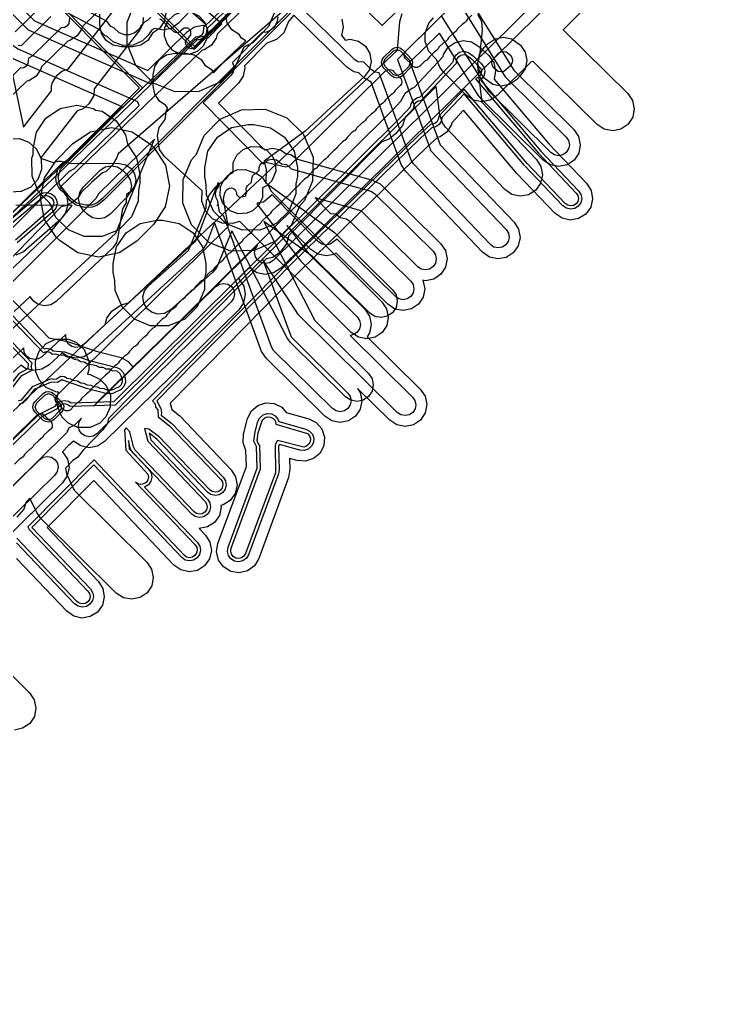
# Model space of a CAD drawing. Header units: metres. Extents: x -2677 to -840, y 169 to 1487.
# Drawn here: x -1983.1 to -1919.6, y 491.1 to 580.5 of the extents above; entities that cross this region are included whole.
import ezdxf

# ---------------------------------------------------------------- set-up
doc = ezdxf.new("R2010")
doc.units = ezdxf.units.M
for name, color, linetype in [('AI_GREENING_EXCLUSIONS', 1, 'Continuous'), ('AI_GREENING_LAWN', 82, 'Continuous'), ('AI_GREENING_REJECTED', 6, 'Continuous')]:
    doc.layers.add(name, color=color, linetype=linetype)

msp = doc.modelspace()

# ---------------------------------------------------------------- linework, layer by layer
at = {"layer": 'AI_GREENING_EXCLUSIONS'}
for points in [[(-1979.002, 589.709), (-1967.029, 577.763), (-1933.198, 611.252)], [(-1978.86, 589.851), (-1967.028, 578.045), (-1933.345, 611.388)], [(-1931.333, 608.019), (-1975.357, 563.907), (-1975.923, 563.45), (-1976.421, 563.265), (-1977.057, 563.241), (-1977.893, 563.454), (-1978.487, 563.879), (-1978.97, 564.535), (-1979.289, 564.797), (-1979.533, 565.125), (-1979.691, 565.507), (-1979.753, 565.918), (-1979.577, 566.711), (-1979.278, 567.137), (-1978.739, 567.559), (-1972.079, 574.243), (-1982.123, 584.423)], [(-1931.47, 608.165), (-1975.484, 564.062), (-1975.992, 563.638), (-1976.491, 563.452), (-1977.019, 563.438), (-1977.825, 563.642), (-1978.363, 564.035), (-1979.421, 565.345), (-1979.551, 566.059), (-1979.332, 566.742), (-1971.797, 574.243), (-1981.987, 584.57)], [(-1919.647, 597.884), (-1959.785, 558.368), (-1960.111, 558.154), (-1960.495, 558.081), (-1960.877, 558.161), (-1961.199, 558.38), (-1961.413, 558.706), (-1961.486, 559.09), (-1961.406, 559.472), (-1961.192, 559.787), (-1975.871, 545.424), (-1976.271, 544.962), (-1965.039, 555.972), (-1964.712, 556.186), (-1964.329, 556.258), (-1963.947, 556.178), (-1963.625, 555.958), (-1963.411, 555.631), (-1963.339, 555.248), (-1963.419, 554.866), (-1963.639, 554.544), (-1975.995, 542.432), (-1976.322, 542.218), (-1976.705, 542.146), (-1977.087, 542.226), (-1977.409, 542.446), (-1977.623, 542.773), (-1977.695, 543.156), (-1977.615, 543.538), (-1977.401, 543.852), (-1978.06, 543.204), (-1978.532, 542.962), (-1978.778, 542.512), (-1988.712, 532.741), (-1981.25, 540.058), (-1980.924, 540.272), (-1980.54, 540.344), (-1980.158, 540.264), (-1979.836, 540.044), (-1979.622, 539.718), (-1979.55, 539.334), (-1979.63, 538.952), (-1979.85, 538.63), (-1995.28, 523.502)], [(-1919.811, 596.322), (-1959.084, 557.654), (-1959.737, 557.227), (-1960.504, 557.081), (-1961.268, 557.24), (-1961.92, 557.69), (-1962.064, 557.595), (-1962.965, 556.695), (-1962.484, 556.005), (-1962.339, 555.238), (-1962.499, 554.474), (-1962.939, 553.83), (-1975.295, 541.718), (-1975.948, 541.291), (-1976.715, 541.146), (-1977.479, 541.306), (-1978.126, 541.75), (-1978.631, 541.324), (-1979.138, 540.755), (-1978.695, 540.091), (-1978.55, 539.324), (-1978.71, 538.56), (-1979.15, 537.916), (-1994.58, 522.788)], [(-1997.91, 593.345), (-1985.058, 580.4), (-1984.885, 580.191), (-1984.655, 579.653), (-1982.753, 570.623), (-1980.161, 573.972), (-1980.157, 574.409), (-1980.066, 574.726), (-1979.643, 575.396), (-1979.201, 575.78), (-1978.62, 575.964), (-1974.403, 581.414)], [(-1994.893, 593.661), (-1981.736, 580.409), (-1971.294, 575.816), (-1967.65, 579.406), (-1966.998, 579.834), (-1966.232, 579.981), (-1966.078, 579.949), (-1965.959, 580.069), (-1967.423, 581.312), (-1968.485, 580.169), (-1969.112, 579.717), (-1969.878, 579.536), (-1970.687, 579.687), (-1970.974, 579.504), (-1971.262, 579.081), (-1971.802, 578.541), (-1972.658, 578.149), (-1973.613, 578.116), (-1974.499, 578.451), (-1975.047, 578.956), (-1975.272, 579.054), (-1975.794, 579.596), (-1983.245, 583.536)], [(-1995.603, 592.956), (-1982.312, 579.57), (-1971.076, 574.628), (-1966.949, 578.693), (-1966.623, 578.908), (-1966.239, 578.981), (-1965.768, 578.841), (-1964.487, 580.134), (-1967.504, 582.694)], [(-2062.242, 483.567), (-2045.316, 500.717), (-2038.667, 507.263), (-2033.173, 512.82), (-2032.534, 513.273), (-2016.89, 528.456), (-2017.394, 528.707), (-2017.612, 529.03), (-2017.69, 529.413), (-2017.615, 529.796), (-2017.4, 530.121), (-2011.796, 535.769), (-2011.245, 536.052), (-2008.654, 536.468), (-1980.938, 564.167), (-1978.512, 566.565), (-1978.049, 566.806), (-1972.108, 572.596), (-1972.216, 572.944), (-1983.291, 577.815), (-1983.598, 578.026), (-1997.022, 591.547)], [(-2062.953, 484.27), (-2046.017, 501.43), (-2039.374, 507.971), (-2033.884, 513.523), (-2033.115, 514.109), (-2018.374, 528.406), (-2018.535, 528.644), (-2018.69, 529.409), (-2018.541, 530.175), (-2018.11, 530.825), (-2012.506, 536.473), (-2011.859, 536.91), (-2011.403, 537.04), (-2009.125, 537.405), (-1981.641, 564.878), (-1979.215, 567.276), (-1978.558, 567.707), (-1973.655, 572.485), (-1983.694, 576.9), (-1984.308, 577.321), (-1997.732, 590.843)], [(-1922.081, 590.602), (-1933.103, 579.57), (-1927.163, 573.702), (-1926.725, 573.056), (-1926.568, 572.291), (-1926.716, 571.525), (-1927.146, 570.874), (-1927.792, 570.436), (-1928.556, 570.279), (-1929.323, 570.427), (-1929.974, 570.856), (-1935.825, 576.637), (-1936.008, 576.662), (-1939.172, 573.522), (-1939.823, 573.093), (-1940.59, 572.946), (-1941.354, 573.104), (-1942, 573.542), (-1944.106, 575.678), (-1944.453, 576.127), (-1944.755, 576.827), (-1945.458, 577.564), (-1945.799, 578.481), (-1945.799, 579.273), (-1945.458, 580.19), (-1945.021, 580.678)], [(-1949.784, 589.178), (-1974.039, 568.178), (-1974.179, 567.764), (-1974.594, 567.107), (-1975.144, 566.553), (-1975.48, 566.413), (-1976.488, 565.525), (-1977.399, 564.632), (-1977.686, 564.137), (-1978.306, 563.664), (-1978.888, 563.385), (-1979.26, 563.308), (-1999.317, 542.675)], [(-1949.784, 589.178), (-1974.039, 568.178), (-1974.179, 567.764), (-1974.594, 567.107), (-1975.144, 566.553), (-1975.48, 566.413), (-1976.488, 565.525), (-1977.399, 564.632), (-1977.686, 564.137), (-1978.306, 563.664), (-1978.888, 563.385), (-1979.26, 563.308), (-1999.317, 542.675)], [(-1955.154, 585.229), (-1949.767, 579.953), (-1945.552, 584.101)], [(-1961.002, 584.797), (-1966.19, 579.78), (-1966.212, 579.316), (-1966.368, 579.092), (-1966.598, 578.944), (-1966.919, 578.907), (-1979.077, 567.173), (-1984.908, 561.67)], [(-1960.795, 584.58), (-1965.871, 579.67), (-1965.937, 579.197), (-1966.16, 578.876), (-1966.488, 578.665), (-1966.796, 578.61), (-1978.869, 566.957), (-1984.262, 561.867), (-1981.314, 564.376), (-1980.976, 564.57), (-1980.589, 564.62), (-1980.212, 564.519), (-1979.903, 564.28), (-1979.708, 563.942), (-1979.658, 563.555), (-1979.76, 563.179), (-1979.998, 562.869), (-1983.314, 559.98)], [(-1971.026, 580.737), (-1971.296, 580.467), (-1971.583, 580.313), (-1971.921, 579.965), (-1972.091, 579.64), (-1972.494, 579.28), (-1973.019, 579.096), (-1973.415, 579.096), (-1973.94, 579.28), (-1974.418, 579.752), (-1974.701, 579.875), (-1975.039, 580.328), (-1983.019, 584.6)], [(-1960.105, 583.856), (-1964.938, 579.178), (-1965.02, 578.798), (-1965.465, 578.157), (-1966.122, 577.735), (-1966.295, 577.703), (-1979.371, 565.109), (-1979.15, 564.938), (-1978.761, 564.262), (-1978.661, 563.488), (-1978.864, 562.734), (-1979.34, 562.116), (-1982.731, 559.167), (-1983.442, 558.845)], [(-1941.75, 582.444), (-1937.644, 575.868), (-1932.125, 570.416), (-1931.688, 569.77), (-1931.531, 569.006), (-1931.679, 568.239), (-1932.108, 567.588), (-1932.755, 567.15), (-1933.519, 566.994), (-1934.285, 567.141), (-1934.937, 567.571), (-1940.622, 573.187), (-1940.913, 573.551), (-1944.48, 579.264), (-1947.196, 576.591), (-1944.406, 568.995), (-1937.626, 561.889), (-1937.208, 561.23), (-1937.074, 560.462), (-1937.244, 559.7), (-1937.693, 559.062), (-1938.352, 558.644), (-1939.121, 558.509), (-1939.882, 558.68), (-1940.521, 559.128), (-1947.61, 566.56), (-1948.005, 567.194), (-1950.779, 574.742), (-1951.436, 575.169), (-1951.889, 575.612), (-1952.352, 575.699), (-1953.005, 576.125), (-1957.881, 580.902), (-1958.383, 580.33), (-1958.808, 579.297), (-1959.481, 578.667), (-1960.36, 578.333), (-1962.411, 576.262), (-1962.373, 576.064), (-1962.531, 575.3), (-1962.97, 574.654), (-1964.812, 572.839), (-1960.576, 568.544), (-1959.854, 568.682), (-1959.096, 568.527), (-1958.576, 568.177), (-1958.168, 568.095), (-1957.543, 567.677), (-1950.631, 565.746), (-1949.934, 565.393), (-1944.375, 559.919), (-1943.938, 559.273), (-1943.781, 558.509), (-1943.929, 557.742), (-1944.358, 557.091), (-1945.004, 556.653), (-1945.769, 556.497), (-1946.001, 556.541), (-1945.835, 555.763), (-1945.983, 554.997), (-1946.412, 554.346), (-1947.058, 553.908), (-1947.823, 553.751), (-1948.589, 553.899), (-1949.241, 554.329), (-1953.991, 559.022), (-1954.146, 558.92), (-1954.912, 558.773), (-1955.676, 558.931), (-1956.322, 559.369), (-1958.509, 561.587), (-1956.509, 558.981), (-1951.353, 553.887), (-1950.916, 553.241), (-1950.759, 552.477), (-1950.906, 551.711), (-1951.144, 551.35), (-1946.252, 546.516), (-1945.815, 545.87), (-1945.658, 545.106), (-1945.806, 544.339), (-1946.235, 543.688), (-1946.881, 543.25), (-1947.646, 543.094), (-1948.412, 543.241), (-1949.064, 543.671), (-1952.008, 546.58), (-1951.773, 546.233), (-1951.616, 545.469), (-1951.764, 544.702), (-1952.194, 544.051), (-1952.84, 543.613), (-1953.604, 543.457), (-1954.371, 543.604), (-1955.022, 544.034), (-1960.405, 549.352), (-1960.842, 549.998), (-1965.176, 561.839), (-1965.916, 559.893), (-1966.274, 559.363), (-1976.532, 549.895), (-1977.198, 549.488), (-1977.969, 549.367), (-1978.728, 549.55), (-1979.18, 549.88), (-1980.375, 548.778), (-1981.041, 548.371), (-1981.812, 548.25), (-1982.57, 548.433), (-1982.983, 548.734), (-1986.043, 545.912)], [(-1974.896, 582.23), (-1977.326, 579.866), (-1977.372, 579.646), (-1977.813, 579.001), (-1978.466, 578.575), (-1978.665, 578.537), (-1981.095, 576.173), (-1981.142, 575.953), (-1981.582, 575.308), (-1982.235, 574.881), (-1982.435, 574.844), (-1984.873, 572.476)], [(-1983.521, 579.379), (-1981.091, 581.743)], [(-1959.448, 581.686), (-1960.204, 579.88), (-1961.661, 578.371), (-1962.479, 577.988), (-1963.302, 576.119), (-1964.652, 574.769), (-1966.617, 573.906), (-1968.79, 573.867), (-1970.791, 574.662), (-1972.407, 576.278), (-1973.202, 578.279), (-1973.202, 580.257), (-1972.407, 582.258)], [(-1942.77, 582.19), (-1938.43, 575.239), (-1932.828, 569.705), (-1932.609, 569.382), (-1932.531, 569), (-1932.605, 568.616), (-1932.82, 568.291), (-1933.143, 568.072), (-1933.525, 567.994), (-1933.908, 568.067), (-1934.234, 568.282), (-1939.919, 573.899), (-1944.292, 580.851), (-1948.357, 576.851), (-1945.273, 568.456), (-1938.35, 561.199), (-1938.141, 560.87), (-1938.074, 560.485), (-1938.159, 560.104), (-1938.383, 559.785), (-1938.713, 559.576), (-1939.097, 559.509), (-1939.478, 559.594), (-1939.797, 559.819), (-1946.875, 567.238), (-1947.079, 567.571), (-1950.029, 575.6), (-1950.41, 575.671), (-1950.737, 575.884), (-1951.453, 576.584), (-1951.979, 576.626), (-1952.305, 576.84), (-1957.96, 582.383)], [(-2001.362, 527.887), (-1975.217, 552.459), (-1975.077, 553.064), (-1974.623, 553.699), (-1973.749, 554.292), (-1973.079, 554.469), (-1948.359, 577.701), (-1948.134, 580.319), (-1947.905, 581.065)], [(-1959.363, 580.761), (-1959.396, 580.351), (-1959.637, 579.856), (-1960.04, 579.496), (-1960.402, 579.345), (-1960.798, 579.312), (-1963.519, 576.565), (-1963.373, 576.071), (-1963.452, 575.689), (-1963.671, 575.367), (-1966.227, 572.849), (-1960.71, 567.255), (-1960.244, 567.609), (-1959.861, 567.682), (-1959.482, 567.605), (-1959.022, 567.249), (-1958.552, 567.172), (-1958.125, 566.801), (-1950.792, 564.746), (-1950.466, 564.531), (-1945.078, 559.208), (-1944.859, 558.885), (-1944.781, 558.503), (-1944.855, 558.119), (-1945.07, 557.794), (-1945.393, 557.575), (-1945.775, 557.496), (-1946.158, 557.57), (-1946.484, 557.785), (-1951.687, 562.926), (-1955.928, 564.11), (-1954.507, 562.67), (-1954.055, 562.638), (-1953.594, 562.311), (-1953.039, 562.191), (-1952.713, 561.976), (-1947.132, 556.463), (-1946.913, 556.14), (-1946.835, 555.757), (-1946.909, 555.374), (-1947.124, 555.049), (-1947.447, 554.83), (-1947.829, 554.751), (-1948.212, 554.825), (-1948.538, 555.04), (-1953.896, 560.334), (-1954.522, 559.847), (-1954.905, 559.773), (-1955.287, 559.852), (-1955.61, 560.071), (-1959.88, 564.401), (-1960.676, 563.718), (-1961.126, 563.657), (-1961.284, 563.559), (-1957.26, 558.318), (-1952.056, 553.176), (-1951.837, 552.853), (-1951.759, 552.471), (-1951.833, 552.088), (-1952.047, 551.762), (-1952.37, 551.543), (-1952.696, 551.476), (-1946.955, 545.805), (-1946.736, 545.482), (-1946.658, 545.1), (-1946.732, 544.716), (-1946.947, 544.391), (-1947.27, 544.172), (-1947.652, 544.094), (-1948.035, 544.167), (-1948.361, 544.382), (-1957.455, 553.367), (-1960.72, 558.429), (-1958.136, 551.328), (-1952.914, 546.168), (-1952.695, 545.845), (-1952.616, 545.463), (-1952.69, 545.079), (-1952.905, 544.754), (-1953.228, 544.535), (-1953.61, 544.457), (-1953.994, 544.53), (-1954.319, 544.745), (-1959.736, 550.099), (-1959.939, 550.433), (-1964.304, 562.431), (-1964.707, 562.828), (-1964.86, 563.816), (-1965.032, 564.109), (-1965.086, 564.495), (-1964.987, 564.873), (-1964.779, 565.148), (-1964.71, 565.386), (-1964.851, 565.529), (-1966.796, 560.379), (-1967.003, 560.048), (-1977.21, 550.63), (-1977.543, 550.427), (-1977.929, 550.366), (-1978.308, 550.457), (-1978.623, 550.687), (-1978.827, 551.02), (-1978.855, 551.54), (-1981.053, 549.513), (-1981.386, 549.31), (-1981.771, 549.249), (-1982.15, 549.341), (-1982.466, 549.57), (-1982.669, 549.903), (-1982.718, 550.339), (-1986.721, 546.647)], [(-1978.51, 580.662), (-1978.568, 580.156), (-1978.722, 579.93), (-1978.951, 579.781), (-1979.29, 579.745), (-1981.952, 577.137), (-1982.279, 576.969), (-1982.338, 576.462), (-1982.492, 576.237), (-1982.72, 576.087), (-1983.059, 576.052), (-1985.725, 573.443)], [(-1971.729, 580.686), (-1971.77, 580.102), (-1972.031, 579.578), (-1976.242, 574.135), (-1976.272, 573.519), (-1976.722, 572.75), (-1977.246, 572.304), (-1977.803, 572.118), (-1981.165, 567.773), (-1980.009, 567.359), (-1979.593, 567.49), (-1979.263, 567.502), (-1978.493, 567.306), (-1973.902, 567.271), (-1973.329, 567.153), (-1972.844, 566.824), (-1972.523, 566.335), (-1972.413, 565.76), (-1972.532, 565.187), (-1972.86, 564.703), (-1973.265, 564.437), (-1973.299, 563.695), (-1973.636, 563.122), (-1974.087, 560.373), (-1974.197, 560.006), (-1974.535, 559.528), (-1979.744, 554.588), (-1980.239, 554.276), (-1980.816, 554.177), (-1981.387, 554.306), (-1981.865, 554.644), (-1982.125, 555.057), (-1983.6, 553.658)], [(-1940.995, 581.009), (-1940.631, 580.319), (-1940.558, 579.545), (-1940.808, 577.137), (-1941.02, 576.45), (-1940.577, 572.906), (-1935.565, 567.652), (-1935.147, 566.993), (-1935.012, 566.224), (-1935.183, 565.463), (-1935.631, 564.824), (-1936.29, 564.406), (-1937.059, 564.272), (-1937.82, 564.442), (-1938.459, 564.891), (-1943.927, 570.622), (-1944.219, 571.014), (-1944.465, 571.755), (-1944.789, 574.349), (-1947.667, 571.436), (-1947.871, 570.768), (-1948.514, 570.017), (-1949.106, 569.509), (-1949.792, 569.284), (-1958.327, 560.645), (-1958.55, 559.903), (-1959.17, 559.079), (-1959.817, 558.641), (-1960.43, 558.515), (-1974.93, 543.836), (-1975.017, 543.407), (-1975.432, 542.782), (-1977.256, 540.916), (-1977.782, 540.238), (-1978.189, 539.962), (-1978.865, 539.27), (-1978.794, 538.73), (-1978.073, 537.23), (-1971.395, 530.632), (-1970.957, 529.986), (-1970.801, 529.222), (-1970.948, 528.455), (-1971.378, 527.804), (-1972.024, 527.367), (-1972.788, 527.21), (-1973.555, 527.357), (-1974.206, 527.787), (-1981.131, 534.628), (-1981.527, 535.184), (-1982.166, 536.511), (-1982.497, 536.176), (-1982.701, 535.508), (-1983.344, 534.757)], [(-1983.235, 578.136), (-1982.896, 578.172), (-1980.234, 580.78)], [(-1969.652, 581.093), (-1969.804, 580.328), (-1970.238, 579.679), (-1970.863, 579.261), (-1971.303, 578.582), (-1971.952, 578.148), (-1972.717, 577.996), (-1973.717, 577.996), (-1974.482, 578.148), (-1975.131, 578.582), (-1975.565, 579.231), (-1975.717, 579.996), (-1975.717, 580.996)], [(-1953.468, 580.558), (-1953.336, 579.789), (-1953.499, 579.069), (-1953.169, 578.631), (-1952.684, 578.707), (-1951.926, 578.524), (-1951.295, 578.065), (-1950.888, 577.399), (-1950.767, 576.628), (-1950.95, 575.87), (-1951.409, 575.239), (-1956.833, 570.236), (-1960.602, 567.498), (-1960.422, 566.692), (-1960.456, 565.521), (-1960.307, 565.392), (-1959.97, 564.719), (-1949.784, 554.571), (-1949.347, 553.924), (-1949.19, 553.16), (-1949.338, 552.394), (-1949.767, 551.742), (-1950.413, 551.305), (-1951.178, 551.148), (-1951.944, 551.295), (-1952.595, 551.725), (-1962.808, 561.9), (-1962.912, 561.953), (-1963.492, 561.753), (-1964.478, 561.792), (-1965.36, 562.201), (-1966.007, 562.9), (-1966.348, 563.817), (-1966.319, 564.753), (-1969.779, 567.916), (-1970.221, 568.559), (-1970.426, 569.832), (-1970.265, 570.596), (-1969.725, 571.337), (-1969.573, 572.174), (-1969.573, 572.174), (-1969.464, 572.337), (-1969.656, 572.623), (-1970.237, 573.012), (-1970.671, 573.661), (-1970.823, 574.426), (-1970.823, 575.426), (-1970.671, 576.191), (-1970.237, 576.84), (-1969.588, 577.274), (-1968.823, 577.426), (-1967.823, 577.426), (-1967.058, 577.274), (-1966.409, 576.84), (-1966.068, 576.331), (-1965.487, 575.942), (-1965.26, 575.603), (-1964.069, 576.879), (-1962.307, 578.55), (-1962.677, 578.798), (-1962.897, 579.127), (-1963.568, 579.565), (-1964.002, 580.214), (-1964.154, 580.979)], [(-1984.852, 555.871), (-1980.418, 551.253), (-1978.689, 550.92), (-1976.043, 550.023), (-1973.753, 549.451), (-1973.116, 549.08), (-1972.669, 548.531), (-1948.774, 572.21), (-1948.046, 573.003), (-1947.614, 573.784), (-1946.979, 574.238), (-1946.807, 574.277), (-1944.133, 577.125), (-1944.104, 577.299), (-1943.691, 577.961), (-1943.056, 578.415), (-1942.296, 578.591), (-1941.526, 578.463), (-1940.864, 578.05), (-1939.953, 577.194), (-1939.499, 576.559), (-1939.323, 575.799), (-1939.45, 575.036), (-1934.42, 569.082), (-1930.959, 565.454), (-1930.541, 564.796), (-1930.407, 564.027), (-1930.577, 563.265), (-1931.026, 562.627), (-1931.685, 562.209), (-1932.454, 562.074), (-1933.215, 562.245), (-1933.854, 562.693), (-1937.356, 566.365), (-1942.267, 572.173), (-1943.345, 571.025), (-1943.374, 570.852), (-1943.787, 570.19), (-1944.422, 569.736), (-1944.664, 569.68), (-1945.534, 568.899), (-1957.296, 557.416), (-1969.262, 545.246), (-1969.089, 544.648), (-1968.361, 544.063), (-1963.651, 539.127), (-1963.233, 538.468), (-1963.099, 537.699), (-1963.269, 536.937), (-1963.718, 536.299), (-1964.377, 535.881), (-1964.578, 535.846), (-1964.548, 535.676), (-1964.719, 534.914), (-1965.167, 534.276), (-1965.826, 533.858), (-1966.594, 533.724), (-1966.013, 533.115), (-1965.594, 532.456), (-1965.46, 531.687), (-1965.63, 530.926), (-1966.079, 530.287), (-1966.738, 529.869), (-1967.507, 529.735), (-1968.268, 529.905), (-1968.907, 530.354), (-1976.282, 538.141), (-1980.572, 533.798), (-1975.868, 528.867), (-1975.45, 528.209), (-1975.316, 527.44), (-1975.486, 526.678), (-1975.935, 526.04), (-1976.594, 525.622), (-1977.363, 525.487), (-1978.124, 525.658), (-1978.763, 526.106), (-1983.39, 530.957)], [(-1984.722, 540.876), (-1981.308, 544.215), (-1979.821, 544.972), (-1979.692, 545.181), (-1979.374, 545.409), (-1978.994, 545.497), (-1978.609, 545.434), (-1978.343, 545.269), (-1974.402, 545.399), (-1948.069, 571.5), (-1947.136, 572.498), (-1947.091, 572.768), (-1946.885, 573.099), (-1946.567, 573.326), (-1946.262, 573.397), (-1943.22, 576.636), (-1943.168, 576.945), (-1942.962, 577.276), (-1942.644, 577.503), (-1942.264, 577.591), (-1941.879, 577.527), (-1941.366, 577.15), (-1940.637, 576.465), (-1940.41, 576.148), (-1940.322, 575.768), (-1940.386, 575.383), (-1940.704, 574.972), (-1935.165, 568.414), (-1931.683, 564.764), (-1931.474, 564.435), (-1931.407, 564.05), (-1931.492, 563.67), (-1931.716, 563.35), (-1932.046, 563.141), (-1932.43, 563.074), (-1932.811, 563.159), (-1933.13, 563.384), (-1936.673, 567.1), (-1942.228, 573.676), (-1944.258, 571.514), (-1944.309, 571.206), (-1944.516, 570.874), (-1944.833, 570.648), (-1945.188, 570.565), (-1946.233, 569.615), (-1957.995, 558.132), (-1970.469, 545.447), (-1970.123, 544.763), (-1970.035, 544.383), (-1970.075, 544.14), (-1969.084, 543.372), (-1964.375, 538.436), (-1964.166, 538.107), (-1964.099, 537.723), (-1964.184, 537.342), (-1964.408, 537.023), (-1964.738, 536.813), (-1965.122, 536.746), (-1965.503, 536.831), (-1965.822, 537.056), (-1970.476, 541.934), (-1971.187, 542.473), (-1971.044, 541.884), (-1965.824, 536.413), (-1965.615, 536.084), (-1965.548, 535.699), (-1965.633, 535.319), (-1965.858, 534.999), (-1966.187, 534.79), (-1966.571, 534.723), (-1966.952, 534.808), (-1967.271, 535.033), (-1972.676, 540.698), (-1972.885, 541.027), (-1973.086, 541.821), (-1973.036, 541.057), (-1971.221, 539.155), (-1971.012, 538.825), (-1970.945, 538.441), (-1971.03, 538.06), (-1971.254, 537.741), (-1971.605, 537.528), (-1966.736, 532.425), (-1966.527, 532.095), (-1966.46, 531.711), (-1966.545, 531.33), (-1966.769, 531.011), (-1967.099, 530.802), (-1967.483, 530.735), (-1967.864, 530.82), (-1968.183, 531.044), (-1976.259, 539.586), (-1981.963, 533.813), (-1976.592, 528.177), (-1976.383, 527.848), (-1976.316, 527.463), (-1976.401, 527.083), (-1976.625, 526.763), (-1976.955, 526.554), (-1977.339, 526.487), (-1977.72, 526.572), (-1978.039, 526.797), (-1983.372, 532.387)], [(-1984.522, 540.652), (-1981.099, 544), (-1979.618, 544.736), (-1979.472, 544.976), (-1979.251, 545.135), (-1978.985, 545.197), (-1978.715, 545.153), (-1978.451, 544.965), (-1974.274, 545.103), (-1947.858, 571.288), (-1946.848, 572.361), (-1946.811, 572.662), (-1946.666, 572.894), (-1946.444, 573.053), (-1946.124, 573.106), (-1942.92, 576.517), (-1942.888, 576.839), (-1942.743, 577.071), (-1942.521, 577.23), (-1942.255, 577.292), (-1941.985, 577.247), (-1941.571, 576.931), (-1940.684, 576.024), (-1940.622, 575.758), (-1940.667, 575.489), (-1940.811, 575.257), (-1941.176, 575.065), (-1935.388, 568.213), (-1931.9, 564.557), (-1931.754, 564.326), (-1931.707, 564.057), (-1931.766, 563.791), (-1931.923, 563.567), (-1932.154, 563.421), (-1932.423, 563.374), (-1932.69, 563.434), (-1932.913, 563.591), (-1936.444, 567.294), (-1942.216, 574.127), (-1944.557, 571.634), (-1944.59, 571.312), (-1944.734, 571.08), (-1944.957, 570.921), (-1945.303, 570.873), (-1946.443, 569.83), (-1958.204, 558.346), (-1970.882, 545.457), (-1970.644, 545.186), (-1970.588, 544.882), (-1970.397, 544.64), (-1970.353, 543.975), (-1969.301, 543.165), (-1964.592, 538.229), (-1964.446, 537.999), (-1964.399, 537.73), (-1964.458, 537.463), (-1964.615, 537.24), (-1964.846, 537.093), (-1965.115, 537.046), (-1965.381, 537.106), (-1965.605, 537.263), (-1970.275, 542.158), (-1971.199, 542.859), (-1971.598, 542.898), (-1971.316, 541.735), (-1966.041, 536.206), (-1965.895, 535.976), (-1965.848, 535.706), (-1965.908, 535.44), (-1966.065, 535.216), (-1966.295, 535.07), (-1966.564, 535.023), (-1966.831, 535.083), (-1967.054, 535.24), (-1972.459, 540.905), (-1972.633, 541.223), (-1972.967, 542.603), (-1973.305, 542.97), (-1973.45, 542.777), (-1973.328, 540.928), (-1971.292, 538.717), (-1971.245, 538.448), (-1971.305, 538.181), (-1971.462, 537.958), (-1971.692, 537.811), (-1971.961, 537.764), (-1972.228, 537.824), (-1972.448, 537.979), (-1966.953, 532.217), (-1966.807, 531.987), (-1966.76, 531.718), (-1966.819, 531.451), (-1966.976, 531.228), (-1967.207, 531.081), (-1967.476, 531.034), (-1967.743, 531.094), (-1967.966, 531.251), (-1976.253, 540.02), (-1982.33, 533.869), (-1982.203, 533.624), (-1976.809, 527.97), (-1976.663, 527.739), (-1976.616, 527.47), (-1976.675, 527.204), (-1976.832, 526.98), (-1977.063, 526.834), (-1977.332, 526.787), (-1977.599, 526.847), (-1977.822, 527.004), (-1983.353, 532.833)], [(-1988.077, 548.117), (-1974.234, 560.884), (-1970.683, 569.517), (-1975.832, 564.499), (-1976.076, 564.051), (-1987.978, 552.206)], [(-1984.108, 561.537), (-1980.88, 564.286), (-1980.609, 564.321), (-1980.345, 564.25), (-1980.129, 564.083), (-1979.993, 563.846), (-1979.958, 563.575), (-1980.029, 563.312), (-1980.196, 563.095), (-1983.488, 560.224)], [(-1985.664, 555.835), (-1980.271, 560.949), (-1978.25, 563.412), (-1983.431, 563.451)], [(-1985.79, 554.971), (-1980.922, 549.901), (-1980.595, 549.986), (-1980.328, 549.927), (-1980.087, 549.744), (-1979.817, 549.778), (-1979.469, 549.662), (-1979.083, 549.68), (-1978.735, 549.487), (-1978.407, 549.475), (-1978.091, 549.29), (-1977.709, 549.23), (-1977.501, 549.085), (-1977.165, 549.043), (-1976.912, 548.88), (-1976.051, 548.706), (-1975.785, 548.565), (-1975.446, 548.552), (-1975.181, 548.41), (-1974.842, 548.397), (-1974.576, 548.255), (-1974.155, 548.213), (-1973.834, 547.947), (-1973.669, 547.462), (-1973.659, 547.189), (-1973.754, 546.933), (-1973.94, 546.733), (-1974.626, 546.426), (-1974.978, 546.403), (-1975.311, 546.56), (-1975.696, 546.588), (-1975.915, 546.714), (-1976.256, 546.729), (-1976.52, 546.869), (-1976.861, 546.883), (-1977.157, 547.053), (-1977.47, 547.068), (-1977.787, 547.252), (-1978.169, 547.313), (-1978.377, 547.458), (-1978.713, 547.5), (-1978.966, 547.663), (-1979.297, 547.703), (-1979.702, 547.443), (-1979.974, 547.417), (-1980.207, 547.489), (-1981.938, 546.732), (-1982.957, 545.514), (-1983.216, 545.428)], [(-1985.574, 555.179), (-1980.834, 550.242), (-1980.589, 550.286), (-1980.208, 550.202), (-1980.016, 550.068), (-1978.964, 549.959), (-1976.806, 549.184), (-1974.155, 548.53), (-1973.841, 548.379), (-1973.542, 548.045), (-1973.378, 547.532), (-1973.363, 547.142), (-1973.498, 546.776), (-1973.764, 546.49), (-1974.533, 546.14), (-1975.032, 546.108), (-1976.943, 546.595), (-1979.226, 547.374), (-1979.616, 547.155), (-1980.181, 547.173), (-1981.748, 546.488), (-1982.514, 545.508), (-1982.809, 545.253), (-1983.179, 545.13)], [(-1983.854, 546.554), (-1982.885, 547.788), (-1981.934, 548.262), (-1982.031, 548.608), (-1981.932, 548.931), (-1986.782, 553.983)], [(-1984.09, 546.738), (-1983.102, 547.996), (-1982.298, 548.431), (-1982.277, 548.857), (-1986.991, 553.767)], [(-1989.113, 525.454), (-1982.188, 518.613), (-1981.751, 517.967), (-1981.594, 517.203), (-1981.742, 516.436), (-1982.171, 515.785), (-1982.818, 515.347), (-1983.582, 515.19)]]:
    msp.add_lwpolyline(points, dxfattribs=at)
for points in [[(-1965.831, 579.565), (-1965.87, 578.777), (-1966.204, 578.076), (-1966.768, 577.564), (-1967.504, 577.298), (-1968.292, 577.337), (-1968.993, 577.671), (-1969.505, 578.235), (-1969.771, 578.971), (-1969.732, 579.759), (-1969.398, 580.46), (-1968.834, 580.972), (-1968.098, 581.238), (-1967.31, 581.199), (-1966.609, 580.865), (-1966.097, 580.301), (-1965.831, 579.565)], [(-1936.461, 576.74), (-1936.615, 575.975), (-1937.05, 575.326), (-1937.405, 574.975), (-1938.054, 574.542), (-1938.82, 574.391), (-1939.585, 574.545), (-1940.378, 575.125), (-1940.81, 575.774), (-1940.961, 576.54), (-1940.808, 577.305), (-1940.373, 577.953), (-1940.019, 578.306), (-1939.37, 578.738), (-1938.604, 578.889), (-1937.839, 578.736), (-1937.045, 578.155), (-1936.612, 577.505), (-1936.461, 576.74)], [(-1948.888, 575.33), (-1949.611, 576.045), (-1949.765, 576.274), (-1949.819, 576.545), (-1949.764, 576.816), (-1949.608, 577.044), (-1948.873, 577.762), (-1948.648, 577.909), (-1948.384, 577.961), (-1948.12, 577.909), (-1947.895, 577.762), (-1947.025, 576.837), (-1946.969, 576.569), (-1947.02, 576.3), (-1947.171, 576.071), (-1947.897, 575.335), (-1948.124, 575.182), (-1948.391, 575.127), (-1948.659, 575.179), (-1948.888, 575.33)], [(-1949.468, 576.901), (-1948.733, 577.619), (-1948.384, 577.761), (-1948.035, 577.619), (-1947.209, 576.759), (-1947.169, 576.567), (-1947.313, 576.211), (-1948.04, 575.476), (-1948.392, 575.327), (-1948.747, 575.472), (-1949.471, 576.187), (-1949.619, 576.545), (-1949.468, 576.901)], [(-1937.814, 577.01), (-1937.761, 576.742), (-1937.815, 576.474), (-1937.967, 576.247), (-1938.55, 575.744), (-1938.818, 575.691), (-1939.086, 575.745), (-1939.457, 576.042), (-1939.609, 576.27), (-1939.661, 576.538), (-1939.608, 576.805), (-1939.101, 577.385), (-1938.874, 577.537), (-1938.606, 577.589), (-1938.338, 577.536), (-1937.966, 577.237), (-1937.814, 577.01)], [(-1977.847, 572.631), (-1976.316, 572.327), (-1976.117, 572.193), (-1975.514, 572.074), (-1974.217, 571.206), (-1973.349, 569.909), (-1973.178, 569.047), (-1972.349, 567.807), (-1972.045, 566.276), (-1972.045, 565.47), (-1972.176, 564.811), (-1972.192, 563.809), (-1972.796, 562.364), (-1973.983, 561.177), (-1975.505, 560.557), (-1977.166, 560.573), (-1978.611, 561.177), (-1979.755, 562.3), (-1980.329, 563.633), (-1981.351, 564.676), (-1981.955, 566.121), (-1981.971, 567.782), (-1981.847, 568.118), (-1981.847, 568.631), (-1981.543, 570.162), (-1980.675, 571.459), (-1979.378, 572.327), (-1977.847, 572.631)], [(-1960.523, 572.266), (-1958.522, 571.471), (-1957.013, 570.014), (-1956.111, 567.854), (-1956.15, 565.681), (-1956.906, 563.875), (-1957.372, 563.357), (-1958.092, 561.637), (-1959.549, 560.128), (-1961.514, 559.265), (-1963.687, 559.226), (-1965.688, 560.021), (-1967.304, 561.637), (-1968.099, 563.638), (-1968.06, 565.811), (-1967.304, 567.617), (-1966.838, 568.135), (-1966.118, 569.855), (-1964.661, 571.364), (-1962.696, 572.227), (-1960.523, 572.266)], [(-1960.024, 570.569), (-1958.727, 569.701), (-1957.859, 568.404), (-1957.555, 566.873), (-1957.555, 566.067), (-1957.686, 565.408), (-1957.686, 564.483), (-1958.349, 562.897), (-1959.493, 561.774), (-1961.015, 561.154), (-1962.676, 561.17), (-1964.121, 561.774), (-1965.265, 562.897), (-1965.912, 564.406), (-1965.928, 565.326), (-1966.077, 566.076), (-1966.077, 566.878), (-1965.773, 568.409), (-1964.905, 569.706), (-1963.608, 570.574), (-1962.077, 570.878), (-1961.555, 570.873), (-1960.024, 570.569)], [(-1969.31, 565.2), (-1969.696, 563.287), (-1970.784, 561.669), (-1972.303, 560.134), (-1973.928, 559.055), (-1975.842, 558.68), (-1977.755, 559.066), (-1979.373, 560.154), (-1979.732, 560.515), (-1980.811, 562.14), (-1981.186, 564.054), (-1980.8, 565.967), (-1979.712, 567.585), (-1978.193, 569.12), (-1976.569, 570.199), (-1974.654, 570.574), (-1972.741, 570.188), (-1971.123, 569.1), (-1970.764, 568.739), (-1969.685, 567.114), (-1969.31, 565.2)], [(-1981.087, 566.718), (-1981.428, 565.801), (-1982.075, 565.102), (-1982.957, 564.693), (-1983.943, 564.654), (-1984.86, 564.995), (-1985.559, 565.642), (-1985.968, 566.524), (-1986.007, 567.51), (-1985.666, 568.427), (-1985.019, 569.126), (-1984.137, 569.535), (-1983.151, 569.574), (-1982.234, 569.233), (-1981.535, 568.586), (-1981.126, 567.704), (-1981.087, 566.718)], [(-1961.809, 568.835), (-1961.021, 568.796), (-1960.32, 568.462), (-1959.808, 567.898), (-1959.581, 567.356), (-1959.542, 566.568), (-1959.915, 565.673), (-1960.32, 565.268), (-1960.752, 565.046), (-1960.767, 564.136), (-1961.101, 563.435), (-1961.665, 562.923), (-1962.207, 562.696), (-1962.995, 562.657), (-1963.731, 562.923), (-1964.402, 563.594), (-1964.668, 564.33), (-1964.629, 565.118), (-1964.295, 565.819), (-1963.89, 566.224), (-1963.458, 566.446), (-1963.443, 567.356), (-1963.109, 568.057), (-1962.545, 568.569), (-1961.809, 568.835)], [(-1972.926, 564.636), (-1973.252, 564.15), (-1974.77, 562.616), (-1975.258, 562.293), (-1975.832, 562.18), (-1976.406, 562.296), (-1976.892, 562.622), (-1977.25, 562.982), (-1977.573, 563.47), (-1977.686, 564.044), (-1977.57, 564.618), (-1977.244, 565.104), (-1975.726, 566.638), (-1975.238, 566.961), (-1974.664, 567.074), (-1974.09, 566.958), (-1973.604, 566.632), (-1973.246, 566.272), (-1972.923, 565.784), (-1972.81, 565.21), (-1972.926, 564.636)], [(-1971.378, 553.918), (-1971.673, 554.423), (-1971.753, 555.003), (-1971.604, 555.569), (-1971.25, 556.035), (-1967.573, 559.293), (-1965.929, 563.221), (-1965.91, 563.886), (-1965.644, 564.408), (-1965.066, 565.141), (-1964.027, 565.953), (-1963.639, 566.44), (-1963.12, 566.71), (-1962.357, 566.73), (-1961.306, 566.356), (-1960.806, 566.05), (-1960.442, 565.494), (-1954.132, 560.935), (-1948.808, 555.676), (-1948.48, 555.191), (-1948.362, 554.618), (-1948.473, 554.043), (-1948.795, 553.554), (-1949.28, 553.226), (-1949.853, 553.109), (-1950.428, 553.219), (-1950.916, 553.542), (-1956.157, 558.719), (-1960.649, 561.948), (-1955.937, 552.832), (-1951.015, 547.97), (-1950.687, 547.485), (-1950.57, 546.912), (-1950.68, 546.337), (-1951.002, 545.848), (-1951.487, 545.52), (-1952.06, 545.403), (-1952.635, 545.513), (-1953.124, 545.836), (-1958.215, 550.865), (-1958.493, 551.244), (-1963.575, 561.076), (-1964.973, 557.741), (-1965.327, 557.275), (-1969.261, 553.79), (-1969.766, 553.495), (-1970.346, 553.415), (-1970.912, 553.564), (-1971.378, 553.918)], [(-1969.959, 562.069), (-1968.428, 561.765), (-1967.131, 560.897), (-1966.263, 559.6), (-1965.959, 558.069), (-1965.959, 557.263), (-1966.09, 556.604), (-1966.09, 555.679), (-1966.753, 554.093), (-1967.897, 552.97), (-1969.419, 552.35), (-1971.08, 552.366), (-1972.525, 552.97), (-1973.669, 554.093), (-1974.316, 555.602), (-1974.332, 556.522), (-1974.481, 557.272), (-1974.481, 558.074), (-1974.177, 559.605), (-1973.309, 560.902), (-1972.012, 561.77), (-1970.481, 562.074), (-1969.959, 562.069)], [(-1981.638, 549.099), (-1981.297, 550.016), (-1980.65, 550.715), (-1979.768, 551.124), (-1978.588, 551.124), (-1977.865, 550.822), (-1977.166, 550.175), (-1976.718, 549.099), (-1976.718, 548.307), (-1976.845, 547.902), (-1976.6, 547.864), (-1975.712, 547.454), (-1975.154, 546.891), (-1974.751, 546), (-1974.756, 544.86), (-1975.166, 543.972), (-1975.729, 543.414), (-1976.62, 543.011), (-1977.76, 543.016), (-1978.648, 543.426), (-1979.206, 543.989), (-1979.645, 545.068), (-1979.642, 545.832), (-1979.512, 546.243), (-1979.768, 546.282), (-1980.65, 546.691), (-1981.297, 547.39), (-1981.599, 548.113), (-1981.638, 549.099)], [(-1981.67, 544.407), (-1981.824, 544.636), (-1981.878, 544.907), (-1981.823, 545.178), (-1981.667, 545.406), (-1980.932, 546.124), (-1980.704, 546.273), (-1980.436, 546.323), (-1980.17, 546.267), (-1979.945, 546.114), (-1979.093, 545.176), (-1979.041, 544.91), (-1979.094, 544.645), (-1979.243, 544.419), (-1979.957, 543.697), (-1980.183, 543.544), (-1980.45, 543.489), (-1980.719, 543.541), (-1980.947, 543.692), (-1981.67, 544.407)], [(-1981.527, 545.263), (-1980.792, 545.981), (-1980.438, 546.123), (-1980.087, 545.974), (-1979.278, 545.1), (-1979.279, 544.721), (-1979.385, 544.559), (-1980.099, 543.838), (-1980.452, 543.689), (-1980.806, 543.834), (-1981.53, 544.549), (-1981.678, 544.907), (-1981.527, 545.263)], [(-1958.569, 544.391), (-1956.508, 543.816), (-1955.811, 543.464), (-1955.303, 542.872), (-1955.059, 542.13), (-1955.118, 541.352), (-1955.471, 540.656), (-1956.062, 540.147), (-1956.804, 539.904), (-1957.582, 539.963), (-1958.264, 540.153), (-1958.234, 539.152), (-1958.357, 538.4), (-1961.101, 530.962), (-1961.509, 530.296), (-1962.14, 529.837), (-1962.899, 529.655), (-1963.67, 529.777), (-1964.335, 530.185), (-1964.794, 530.816), (-1964.976, 531.575), (-1964.854, 532.346), (-1962.244, 539.421), (-1962.288, 540.893), (-1962.545, 541.6), (-1962.51, 542.38), (-1962.137, 543.828), (-1961.785, 544.524), (-1961.193, 545.033), (-1960.452, 545.276), (-1959.674, 545.217), (-1958.977, 544.865), (-1958.569, 544.391)], [(-1959.594, 544.078), (-1959.34, 543.782), (-1959.262, 543.546), (-1956.776, 542.853), (-1956.428, 542.676), (-1956.174, 542.381), (-1956.052, 542.01), (-1956.082, 541.621), (-1956.258, 541.273), (-1956.554, 541.018), (-1956.924, 540.897), (-1957.313, 540.926), (-1959.186, 541.448), (-1959.299, 541.308), (-1959.234, 539.122), (-1959.295, 538.746), (-1962.04, 531.308), (-1962.243, 530.975), (-1962.559, 530.746), (-1962.939, 530.655), (-1963.324, 530.716), (-1963.657, 530.919), (-1963.886, 531.235), (-1963.977, 531.614), (-1963.916, 532), (-1961.239, 539.256), (-1961.299, 541.248), (-1961.556, 541.751), (-1961.442, 542.596), (-1961.174, 543.56), (-1960.998, 543.908), (-1960.702, 544.162), (-1960.331, 544.284), (-1959.942, 544.254), (-1959.594, 544.078)], [(-1959.521, 543.306), (-1956.613, 542.44), (-1956.435, 542.233), (-1956.35, 541.974), (-1956.371, 541.701), (-1956.494, 541.458), (-1956.701, 541.28), (-1956.961, 541.194), (-1959.382, 541.814), (-1959.602, 541.401), (-1959.577, 538.85), (-1962.321, 531.411), (-1962.464, 531.179), (-1962.685, 531.018), (-1962.95, 530.954), (-1963.22, 530.997), (-1963.453, 531.14), (-1963.613, 531.361), (-1963.677, 531.626), (-1963.635, 531.896), (-1960.937, 539.207), (-1961.002, 541.359), (-1961.167, 541.54), (-1961.26, 541.796), (-1961.153, 542.516), (-1960.762, 543.723), (-1960.554, 543.901), (-1960.295, 543.986), (-1960.023, 543.965), (-1959.779, 543.842), (-1959.601, 543.635), (-1959.521, 543.306)]]:
    msp.add_lwpolyline(points, close=True, dxfattribs=at)
at = {"layer": 'AI_GREENING_LAWN'}
for points in [[(-1933.778, 610.819), (-1966.959, 577.973), (-1967.131, 577.862), (-1967.332, 577.829), (-1967.53, 577.879), (-1967.692, 578.004), (-1967.79, 578.184), (-1967.811, 578.256), (-1967.828, 578.466), (-1967.757, 578.665), (-1967.61, 578.816), (-1967.572, 578.842), (-1967.375, 579.039), (-1967.349, 579.077), (-1967.34, 579.123), (-1967.34, 579.413), (-1967.349, 579.459), (-1967.375, 579.497), (-1967.572, 579.694), (-1967.61, 579.72), (-1967.656, 579.729), (-1967.946, 579.729), (-1967.992, 579.72), (-1968.03, 579.694), (-1968.262, 579.463), (-1968.265, 579.466), (-1968.378, 579.358), (-1968.585, 579.289), (-1968.803, 579.316), (-1968.988, 579.433), (-1969.138, 579.583), (-1969.278, 579.662), (-1969.468, 579.852), (-1969.547, 579.991), (-1969.974, 580.418), (-1970.13, 580.512), (-1970.127, 580.517), (-1970.195, 580.553)], [(-1941.514, 580.931), (-1941.943, 580.51), (-1942.038, 580.354), (-1942.044, 580.357), (-1942.08, 580.29), (-1942.225, 580.168), (-1942.37, 580.087), (-1942.815, 579.649), (-1942.895, 579.51), (-1943.087, 579.322), (-1943.227, 579.244), (-1943.656, 578.823), (-1943.751, 578.667), (-1943.753, 578.668), (-1943.778, 578.618), (-1943.894, 578.504), (-1943.944, 578.48), (-1943.943, 578.477), (-1944.101, 578.385), (-1944.528, 577.962), (-1944.608, 577.823), (-1944.799, 577.635), (-1944.939, 577.557), (-1945.384, 577.118), (-1945.464, 576.979), (-1945.655, 576.791), (-1945.795, 576.713), (-1946.269, 576.249), (-1946.276, 576.256), (-1946.333, 576.194), (-1946.522, 576.114), (-1946.727, 576.116), (-1946.914, 576.2), (-1947.052, 576.352), (-1947.095, 576.426), (-1947.581, 576.898), (-1947.693, 577.061), (-1947.733, 577.255), (-1947.694, 577.449), (-1947.584, 577.613), (-1927.062, 597.865)], [(-1997.662, 528.238), (-1981.513, 544.14), (-1981.362, 544.242), (-1981.185, 544.283), (-1981.005, 544.258), (-1980.846, 544.171), (-1980.772, 544.084), (-1980.235, 543.553), (-1980.131, 543.404), (-1980.088, 543.227), (-1980.11, 543.046), (-1980.196, 542.886), (-1980.334, 542.767), (-1980.431, 542.709), (-1980.891, 542.255), (-1980.971, 542.116), (-1981.162, 541.928), (-1981.302, 541.85), (-1981.78, 541.381), (-1981.86, 541.242), (-1982.051, 541.054), (-1982.191, 540.976), (-1982.653, 540.524), (-1982.748, 540.368), (-1982.75, 540.369), (-1982.775, 540.32), (-1982.892, 540.205), (-1982.942, 540.181), (-1982.941, 540.179), (-1983.098, 540.086), (-1983.558, 539.632)]]:
    msp.add_lwpolyline(points, dxfattribs=at)
msp.add_lwpolyline([(-1964.329, 564.174), (-1964.217, 564.583), (-1964.093, 564.799), (-1964.008, 564.887), (-1963.837, 565.002), (-1963.634, 565.038), (-1963.433, 564.989), (-1963.27, 564.863), (-1963.171, 564.682), (-1963.159, 564.546), (-1963.158, 564.546), (-1963.146, 564.437), (-1963.118, 564.392), (-1962.936, 564.21), (-1962.888, 564.181), (-1962.832, 564.178), (-1962.385, 564.266), (-1962.349, 564.279), (-1962.329, 564.311), (-1962.219, 564.577), (-1962.21, 564.627), (-1962.236, 564.727), (-1962.235, 564.727), (-1962.275, 564.882), (-1962.236, 565.093), (-1962.112, 565.268), (-1961.811, 565.544), (-1961.786, 565.575), (-1961.773, 565.613), (-1961.709, 566.004), (-1961.64, 566.188), (-1961.506, 566.331), (-1961.327, 566.411), (-1961.321, 566.412), (-1961.284, 566.437), (-1961.086, 566.636), (-1961.06, 566.674), (-1961.051, 566.72), (-1961.051, 566.909), (-1961.02, 567.085), (-1960.928, 567.238), (-1960.789, 567.349), (-1960.62, 567.405), (-1960.442, 567.397), (-1958.601, 566.986), (-1958.484, 566.989), (-1958.367, 567.02), (-1958.258, 567.082), (-1949.438, 575.783), (-1949.289, 575.885), (-1949.114, 575.927), (-1948.936, 575.904), (-1948.777, 575.82), (-1948.706, 575.74), (-1948.201, 575.26), (-1948.2, 575.26), (-1948.055, 575.143), (-1947.962, 574.981), (-1947.935, 574.796), (-1947.978, 574.615), (-1948.085, 574.461), (-1948.568, 573.988), (-1948.65, 573.845), (-1948.775, 573.701), (-1948.844, 573.666), (-1948.84, 573.661), (-1948.998, 573.569), (-1949.444, 573.131), (-1949.527, 572.988), (-1949.651, 572.845), (-1949.72, 572.81), (-1949.716, 572.804), (-1949.874, 572.712), (-1950.32, 572.275), (-1950.403, 572.132), (-1950.527, 571.988), (-1950.596, 571.953), (-1950.592, 571.948), (-1950.75, 571.856), (-1951.196, 571.418), (-1951.279, 571.275), (-1951.403, 571.132), (-1951.472, 571.097), (-1951.469, 571.091), (-1951.626, 570.999), (-1952.072, 570.562), (-1952.155, 570.419), (-1952.28, 570.275), (-1952.348, 570.24), (-1952.345, 570.235), (-1952.502, 570.143), (-1952.948, 569.705), (-1953.031, 569.562), (-1953.156, 569.419), (-1953.224, 569.384), (-1953.221, 569.378), (-1953.378, 569.286), (-1953.824, 568.849), (-1953.904, 568.71), (-1954.096, 568.523), (-1954.237, 568.445), (-1954.7, 567.993), (-1954.781, 567.853), (-1954.972, 567.666), (-1955.113, 567.589), (-1955.576, 567.136), (-1955.66, 566.991), (-1955.784, 566.849), (-1955.852, 566.814), (-1955.849, 566.808), (-1956.007, 566.715), (-1956.451, 566.277), (-1956.533, 566.133), (-1956.658, 565.989), (-1956.726, 565.954), (-1956.722, 565.949), (-1956.88, 565.856), (-1957.324, 565.417), (-1957.404, 565.278), (-1957.595, 565.09), (-1957.735, 565.012), (-1958.197, 564.558), (-1958.277, 564.418), (-1958.468, 564.23), (-1958.608, 564.153), (-1959.054, 563.715), (-1959.149, 563.56), (-1959.155, 563.563), (-1959.191, 563.495), (-1959.337, 563.373), (-1959.481, 563.293), (-1959.927, 562.856), (-1960.023, 562.7), (-1960.025, 562.701), (-1960.05, 562.652), (-1960.166, 562.537), (-1960.216, 562.513), (-1960.215, 562.511), (-1960.372, 562.418), (-1960.816, 561.979), (-1960.896, 561.84), (-1961.087, 561.652), (-1961.228, 561.574), (-1961.689, 561.12), (-1961.772, 560.976), (-1961.896, 560.832), (-1961.964, 560.797), (-1961.961, 560.792), (-1962.118, 560.699), (-1962.563, 560.26), (-1962.642, 560.121), (-1962.833, 559.933), (-1962.974, 559.855), (-1963.435, 559.401), (-1963.516, 559.261), (-1963.706, 559.073), (-1963.847, 558.995), (-1964.309, 558.541), (-1964.389, 558.402), (-1964.58, 558.214), (-1964.72, 558.136), (-1965.166, 557.699), (-1965.261, 557.543), (-1965.267, 557.546), (-1965.303, 557.479), (-1965.449, 557.357), (-1965.593, 557.277), (-1966.039, 556.84), (-1966.134, 556.684), (-1966.136, 556.685), (-1966.161, 556.636), (-1966.278, 556.521), (-1966.328, 556.497), (-1966.327, 556.495), (-1966.484, 556.402), (-1966.929, 555.964), (-1967.011, 555.82), (-1967.136, 555.677), (-1967.204, 555.642), (-1967.201, 555.636), (-1967.358, 555.543), (-1967.803, 555.105), (-1967.883, 554.966), (-1968.074, 554.778), (-1968.214, 554.7), (-1968.676, 554.246), (-1968.757, 554.107), (-1968.948, 553.919), (-1969.088, 553.842), (-1969.534, 553.405), (-1969.63, 553.249), (-1969.632, 553.25), (-1969.657, 553.201), (-1969.773, 553.086), (-1969.823, 553.062), (-1969.822, 553.06), (-1969.98, 552.967), (-1970.424, 552.529), (-1970.504, 552.39), (-1970.695, 552.202), (-1970.836, 552.124), (-1971.298, 551.67), (-1971.378, 551.531), (-1971.569, 551.343), (-1971.71, 551.265), (-1972.156, 550.829), (-1972.251, 550.673), (-1972.257, 550.676), (-1972.293, 550.608), (-1972.439, 550.487), (-1972.583, 550.407), (-1973.03, 549.97), (-1973.125, 549.814), (-1973.131, 549.817), (-1973.167, 549.75), (-1973.313, 549.628), (-1973.457, 549.548), (-1973.904, 549.111), (-1973.999, 548.955), (-1974.001, 548.956), (-1974.026, 548.907), (-1974.143, 548.792), (-1974.193, 548.768), (-1974.191, 548.766), (-1974.349, 548.673), (-1974.793, 548.235), (-1974.873, 548.096), (-1975.064, 547.908), (-1975.205, 547.83), (-1975.667, 547.376), (-1975.747, 547.237), (-1975.939, 547.049), (-1976.079, 546.972), (-1976.525, 546.535), (-1976.62, 546.379), (-1976.626, 546.382), (-1976.662, 546.315), (-1976.808, 546.193), (-1976.953, 546.113), (-1977.399, 545.676), (-1977.494, 545.52), (-1977.5, 545.524), (-1977.536, 545.456), (-1977.682, 545.334), (-1977.826, 545.254), (-1978.273, 544.817), (-1978.307, 544.761), (-1978.449, 544.611), (-1978.64, 544.531), (-1978.847, 544.535), (-1979.035, 544.623), (-1979.09, 544.686), (-1979.095, 544.681), (-1979.645, 545.239), (-1979.645, 545.24), (-1979.703, 545.29), (-1979.79, 545.451), (-1979.814, 545.632), (-1979.77, 545.81), (-1979.665, 545.961), (-1963.955, 561.456), (-1963.926, 561.503), (-1963.923, 561.558), (-1964.339, 563.957), (-1964.329, 564.174)], close=True, dxfattribs=at)
at = {"layer": 'AI_GREENING_REJECTED'}
msp.add_point((-1964.9, 563.43), dxfattribs=at)

doc.saveas('drawing.dxf')
